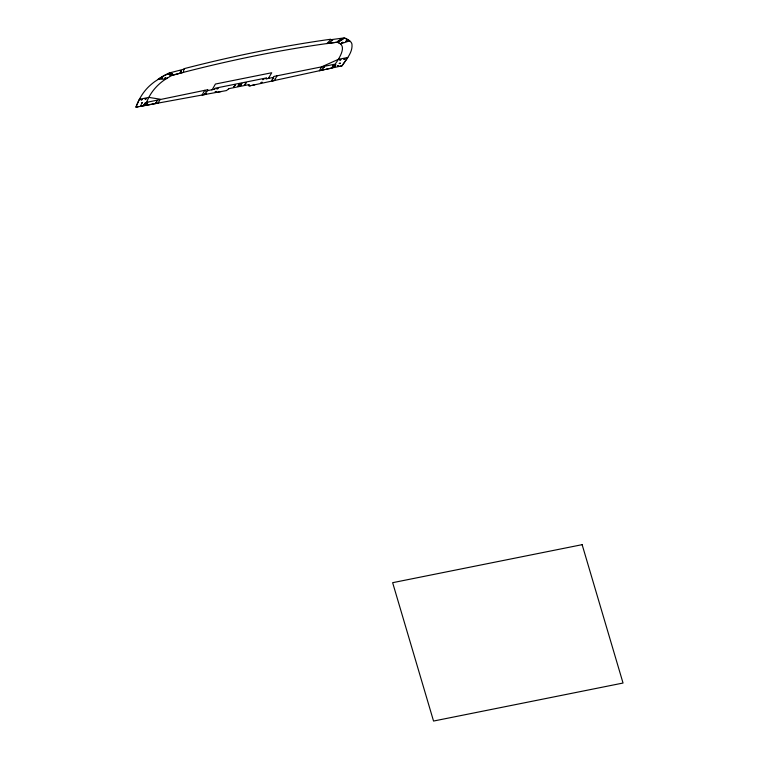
<?xml version="1.0" encoding="UTF-8"?>
<svg xmlns="http://www.w3.org/2000/svg" width="759" height="759" viewBox="0 0 759 759"><rect width="100%" height="100%" fill="white"/><g stroke="black" fill="none" stroke-linecap="round" stroke-linejoin="round"><path stroke-width="1.14" d="M184.352 69.003L183.754 69.221L183.488 72.333L172.027 75.388M184.304 68.879L184.304 68.614A439.945 129.296 -16.5 0 1 330.63 39.259L330.137 39.677M136.392 106.004L135.965 107.171L138.147 106.772M136.506 105.71L139.39 99.296L148.868 97.399L160.291 99.23L158.1 103.091L141.421 106.175M146.772 101.896C150.662 91.867 158.157 83.528 167.359 78.073M146.506 102.38L207.9 89.676L207.321 90.549M204.788 90.302L202.103 95.027L221.286 91.516M212.321 89.496L215.414 84.04L271.722 72.75L268.496 78.281M214.759 89.012L215.205 88.215L266.646 77.892L266.067 78.765M228.611 88.898L226.467 90.568L217.643 92.181M273.496 77.228L273.952 76.431L335.099 64.154C339.102 58.851 345.952 47.76 340.298 43.861M277.063 75.805L274.388 80.52L251.931 85.416M347.622 57.693L343.163 64.249M342.926 64.562L341.958 65.843L339.728 66.327M141.07 99.846L142.085 99.533M142.113 99.676L141.136 99.97M141.449 103.053L142.464 102.75M161.553 78.158L162.568 77.845M145.121 99.031L146.136 98.727M140.491 105.349L141.506 105.046M142.512 102.873L141.535 103.186M162.616 77.968L161.648 78.291M146.183 98.841L145.216 99.163M141.553 105.159L140.576 105.482M164.826 78.092L165.841 77.788M165.879 77.921L164.893 78.224M180.329 70.929L181.344 70.615M156.468 100.881L157.493 100.577M155.481 102.626L156.496 102.313M180.244 72.257L181.259 71.944M181.392 70.739L180.424 71.061M157.521 100.71L156.544 101.004M156.534 102.446L155.529 102.74M181.297 72.086L180.31 72.38M205.803 91.896L206.818 91.583M204.826 93.613L205.841 93.3M206.856 91.725L205.869 92.019M205.841 93.471L204.921 93.746M216.913 88.756L217.928 88.442M215.233 91.706L216.249 91.403M217.966 88.585L216.96 88.879M216.287 91.535L215.3 91.839M234.408 85.245L235.423 84.942M233.516 86.82L234.531 86.507M235.47 85.055L234.493 85.378M234.578 86.63L233.563 86.934M245.233 83.073L246.248 82.769M244.341 84.647L245.356 84.334M246.286 82.902L245.299 83.196M245.394 84.467L244.407 84.771M262.728 79.562L263.743 79.259M261.049 82.522L262.064 82.209M263.771 79.391L262.794 79.695M262.102 82.342L261.134 82.646M272.671 78.481L273.686 78.168M271.694 80.198L272.709 79.885M273.714 78.31L272.756 78.613M272.747 80.027L271.741 80.321M329.985 42.21L331 41.906M331.579 40.578L332.594 40.274M331.047 42.03L330.051 42.343M332.632 40.407L331.626 40.701M341.882 42.57L342.897 42.267M342.945 42.381L341.948 42.694M323.163 67.437L324.178 67.134M322.177 69.183L323.192 68.87M324.216 67.266L323.211 67.56M323.23 69.003L322.262 69.306M345.914 41.166L346.929 40.863M346.967 40.995L345.981 41.29M339.804 59.97L340.819 59.667M340.857 59.8L339.871 60.094M339.235 63.414L340.25 63.101M337.527 65.815L338.542 65.511M340.288 63.244L339.301 63.538M338.59 65.635L337.575 65.938M343.865 59.155L344.88 58.851M344.918 58.984L343.931 59.287M346.208 38.576L343.884 37.95L330.63 39.734L326.892 43.567L337.3 42.181L339.823 41.233M168.859 74.04L171.23 73.101M169.323 74.42L171.695 73.481M169.788 74.809L172.16 73.86M170.253 75.188L172.625 74.249M338.144 40.967L340.895 40.55M339.216 40.274L341.967 39.857M340.288 39.591L343.04 39.164M341.36 38.899L344.548 38.083L349.89 40.777L340.383 43.937M249.037 84.752L248.392 85.739L250.527 85.72M144.855 103.205L147.644 102.456M144.504 103.812L147.303 103.063M144.163 104.429L146.952 103.67M143.812 105.036L146.61 104.287M239.028 84.315L241.817 83.566M238.677 84.923L241.476 84.173M238.335 85.53L241.125 84.78M237.994 86.137L240.783 85.388M333.372 65.113L334.814 64.638M333.03 65.72L335.82 64.97M332.679 66.327L335.478 65.578M332.338 66.944L335.127 66.185M333.343 67.276L334.785 66.801M212.273 89.676L211.638 89.837M214.75 89.154L207.349 90.7M228.601 88.765L229.284 88.566M273.496 77.371L266.115 78.917M159.029 78.661L158.128 79.249L165.747 79.107M159.21 78.547L160.149 77.949M167.303 78.111L168.944 77.105M160.339 77.835L161.306 77.238M161.515 77.114L162.559 76.498M162.777 76.374L165.471 74.875M169.523 76.763L171.847 75.483M165.595 74.809L166.325 74.429M166.449 74.363L169.162 73.044M269.056 78.31L268.553 78.424M169.238 73.006L183.735 69.221M249.474 85.947L254.758 84.799M272.035 81.033L324.216 69.686M326.209 69.259L341.958 65.843C346.189 59.363 352.878 52.523 351.958 44.183A75.891 22.305 -16.5 0 0 351.066 42.172L346.275 38.595M332.366 67.921L319.378 70.729L321.569 66.877L338.277 59.392L347.755 57.494M229.303 88.566L249.009 84.61M152.227 104.173L144.694 105.567L144.884 105.027L143.859 105.169M152.682 104.087L206.249 94.268M144.153 105.672L135.965 107.171C139.02 98.499 144.068 90.406 151.164 84.467A75.891 22.305 -16.5 0 1 154.874 81.536L164.124 75.606L169.693 73.281M171.192 72.968L169.836 73.31M335.801 64.838L333.419 65.255M332.423 67.077L334.766 66.659M171.648 73.357L168.925 74.173M172.113 73.737L169.409 74.553M239.085 84.448L241.447 84.04M144.912 103.347L147.274 102.93M144.571 103.955L146.933 103.537M172.578 74.116L169.874 74.942M170.31 75.321L172.16 75.312A428.446 125.909 -16.5 0 1 337.3 42.181L339.909 43.548L338.979 42.94M241.106 84.647L238.724 85.055M240.764 85.255L238.373 85.663M238.032 86.27L239.057 86.137M146.591 102.465L147.625 102.323M146.582 104.144L144.201 104.562M341.417 39.032L343.002 39.032M340.345 39.715L341.929 39.724M339.273 40.407L340.857 40.417M338.201 41.1L339.785 41.109M240.783 83.575L241.798 83.433M333.068 65.862L335.45 65.445M335.108 66.052L332.708 66.469M337.67 42.314L338.22 42.551M582.134 544.668L392.64 582.684L433.541 721.05L623.035 683.034L582.134 544.668"/></g></svg>
